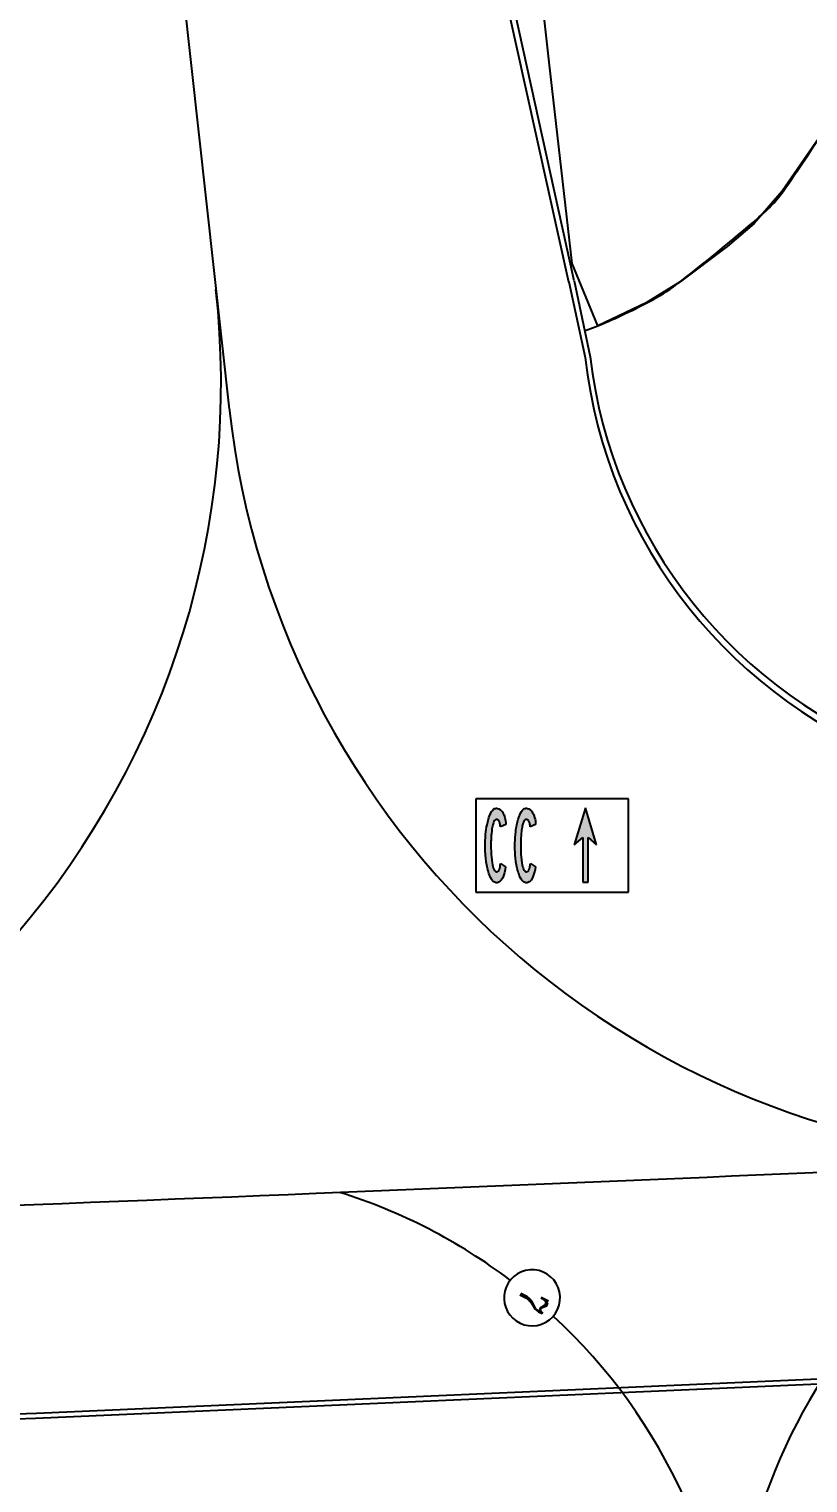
# Model space of a CAD drawing. Extents: x 71210 to 87171, y -11349 to 219.
# Drawn here: x 79305 to 79719, y -5904 to -5130 of the extents above; entities that cross this region are included whole.
import ezdxf

# ---------------------------------------------------------------- set-up
doc = ezdxf.new("R2010")
doc.units = 0
doc.layers.add('建築', color=7, linetype='Continuous')
doc.styles.add('TC_T1', font='romanc.shx', dxfattribs={"width": 0.8, "bigfont": '@chineset.shx'})

msp = doc.modelspace()

# ---------------------------------------------------------------- hatches: boundary and pattern name
at = {"layer": '建築', "ltscale": 1000}
for points in [[(79551.85, -5583.82), (79552.13, -5584.06), (79552.54, -5584.3), (79553.02, -5584.5), (79553.36, -5584.55), (79553.63, -5584.56), (79554, -5584.54), (79554.43, -5584.42), (79554.73, -5584.29), (79555.12, -5584.06), (79555.56, -5583.7), (79556.11, -5583.13), (79556.89, -5581.86), (79557.48, -5580.42), (79557.86, -5579.3), (79558.26, -5577.48), (79558.43, -5576.04), (79555.79, -5574.24), (79555.75, -5574.43), (79555.69, -5574.69), (79555.62, -5575.18), (79555.57, -5575.58), (79555.53, -5575.91), (79555.48, -5576.21), (79555.42, -5576.54), (79555.34, -5576.94), (79555.21, -5577.38), (79555.12, -5577.59), (79554.98, -5577.89), (79554.74, -5578.21), (79554.5, -5578.42), (79554.19, -5578.6), (79553.8, -5578.68), (79553.35, -5578.67), (79552.93, -5578.43), (79552.61, -5578.08), (79552.41, -5577.79), (79552.16, -5577.33), (79551.87, -5576.6), (79551.65, -5575.89), (79551.46, -5575.08), (79551.24, -5573.96), (79551.02, -5572.44), (79550.84, -5570.78), (79550.77, -5569.51), (79550.66, -5567.88), (79550.63, -5565.8), (79550.63, -5563.72), (79550.64, -5562.47), (79550.66, -5561.81), (79550.71, -5560.77), (79550.8, -5559.32), (79550.86, -5558.53), (79551.02, -5557.04), (79551.08, -5556.61), (79551.17, -5555.94), (79551.31, -5555.15), (79551.42, -5554.61), (79551.64, -5553.67), (79551.98, -5552.63), (79552.24, -5552.03), (79552.59, -5551.46), (79553.02, -5551.03), (79553.3, -5550.9), (79553.63, -5550.86), (79554.12, -5550.95), (79554.49, -5551.16), (79554.75, -5551.42), (79555.02, -5551.83), (79555.2, -5552.21), (79555.39, -5552.79), (79555.44, -5553), (79555.54, -5553.45), (79555.61, -5553.9), (79555.67, -5554.37), (79555.74, -5554.85), (79558.52, -5553.59), (79558.54, -5553.22), (79558.52, -5552.63), (79558.41, -5551.61), (79558.25, -5550.7), (79558.01, -5549.74), (79557.62, -5548.58), (79557.35, -5548.02), (79556.96, -5547.27), (79556.7, -5546.85), (79556.29, -5546.3), (79555.75, -5545.77), (79555.42, -5545.49), (79554.85, -5545.16), (79554.18, -5544.94), (79553.65, -5544.86), (79553.32, -5544.88), (79552.99, -5544.94), (79552.57, -5545.11), (79552.02, -5545.46), (79551.48, -5546.02), (79550.98, -5546.67), (79550.52, -5547.49), (79550.12, -5548.33), (79549.84, -5549.02), (79549.54, -5549.88), (79549.3, -5550.62), (79548.89, -5552.07), (79548.55, -5553.64), (79548.33, -5554.79), (79548.11, -5556.16), (79547.95, -5557.51), (79547.8, -5558.79), (79547.66, -5560.57), (79547.58, -5562.04), (79547.54, -5563.35), (79547.53, -5564.03), (79547.53, -5565.31), (79547.55, -5566.69), (79547.62, -5568.23), (79547.66, -5568.99), (79547.74, -5570.07), (79547.86, -5571.37), (79548.1, -5573.39), (79548.4, -5575.23), (79548.79, -5577.05), (79549.1, -5578.29), (79549.31, -5579.01), (79549.54, -5579.71), (79549.8, -5580.45), (79549.99, -5580.91), (79550.36, -5581.72), (79550.88, -5582.63), (79551.22, -5583.13), (79551.6, -5583.58)], [(79571.59, -5554.85), (79571.52, -5554.37), (79571.47, -5553.9), (79571.4, -5553.45), (79571.3, -5553), (79571.25, -5552.79), (79571.06, -5552.21), (79570.88, -5551.83), (79570.61, -5551.42), (79570.35, -5551.16), (79569.97, -5550.95), (79569.56, -5550.87), (79569.42, -5550.86), (79569.16, -5550.9), (79568.88, -5551.03), (79568.45, -5551.46), (79568.1, -5552.03), (79567.84, -5552.63), (79567.5, -5553.67), (79567.28, -5554.61), (79567.17, -5555.15), (79567.03, -5555.94), (79566.93, -5556.61), (79566.88, -5557.04), (79566.71, -5558.53), (79566.66, -5559.32), (79566.56, -5560.77), (79566.52, -5561.81), (79566.5, -5562.47), (79566.48, -5563.72), (79566.48, -5565.8), (79566.52, -5567.88), (79566.62, -5569.51), (79566.7, -5570.78), (79566.88, -5572.44), (79567.1, -5573.96), (79567.32, -5575.08), (79567.51, -5575.89), (79567.73, -5576.6), (79568.02, -5577.33), (79568.27, -5577.79), (79568.47, -5578.08), (79568.7, -5578.33), (79568.88, -5578.49), (79569.11, -5578.62), (79569.32, -5578.67), (79569.52, -5578.68), (79569.79, -5578.65), (79569.9, -5578.63), (79570.06, -5578.58), (79570.17, -5578.53), (79570.28, -5578.46), (79570.41, -5578.38), (79570.53, -5578.28), (79570.65, -5578.14), (79570.78, -5577.97), (79570.87, -5577.81), (79570.98, -5577.59), (79571.05, -5577.42), (79571.09, -5577.29), (79571.16, -5577.04), (79571.22, -5576.83), (79571.28, -5576.54), (79571.34, -5576.21), (79571.38, -5575.91), (79571.43, -5575.58), (79571.48, -5575.18), (79571.55, -5574.69), (79571.6, -5574.43), (79571.65, -5574.24), (79574.28, -5576.04), (79574.12, -5577.48), (79573.72, -5579.3), (79573.33, -5580.42), (79572.75, -5581.86), (79571.96, -5583.13), (79571.42, -5583.7), (79570.98, -5584.06), (79570.59, -5584.29), (79570.28, -5584.42), (79569.85, -5584.54), (79569.49, -5584.56), (79569.22, -5584.55), (79568.87, -5584.5), (79568.4, -5584.3), (79567.99, -5584.06), (79567.71, -5583.82), (79567.46, -5583.58), (79567.08, -5583.13), (79566.73, -5582.63), (79566.22, -5581.72), (79565.85, -5580.91), (79565.66, -5580.45), (79565.4, -5579.71), (79565.17, -5579.01), (79564.96, -5578.29), (79564.64, -5577.05), (79564.26, -5575.23), (79563.96, -5573.39), (79563.72, -5571.37), (79563.6, -5570.07), (79563.52, -5568.99), (79563.48, -5568.23), (79563.41, -5566.69), (79563.38, -5565.31), (79563.38, -5564.03), (79563.4, -5563.35), (79563.44, -5562.04), (79563.51, -5560.57), (79563.66, -5558.79), (79563.8, -5557.51), (79563.96, -5556.16), (79564.19, -5554.79), (79564.41, -5553.64), (79564.75, -5552.07), (79565.15, -5550.62), (79565.39, -5549.88), (79565.69, -5549.02), (79565.98, -5548.33), (79566.38, -5547.49), (79566.84, -5546.67), (79567.33, -5546.02), (79567.88, -5545.46), (79568.42, -5545.11), (79568.85, -5544.94), (79569.18, -5544.88), (79569.51, -5544.86), (79570.04, -5544.94), (79570.71, -5545.16), (79571.28, -5545.49), (79571.6, -5545.77), (79572.14, -5546.3), (79572.56, -5546.85), (79572.82, -5547.27), (79573.21, -5548.02), (79573.47, -5548.58), (79573.86, -5549.74), (79574.11, -5550.7), (79574.27, -5551.61), (79574.38, -5552.63), (79574.39, -5553.22), (79574.38, -5553.59)], [(79600.93, -5584.23), (79602.32, -5584.23), (79602.32, -5560.41), (79606.88, -5564.41), (79600.93, -5544.62), (79594.99, -5564.41), (79599.55, -5560.41), (79599.55, -5584.23)]]:
    msp.add_hatch(color=256, dxfattribs=at).paths.add_polyline_path(points)

# ---------------------------------------------------------------- linework, layer by layer
for p, q in [((79581.84, -5149.16, -12.65), (79555.14, -4906.24, -12.65)), ((79381.26, -5061.39, -12.65), (79411.32, -5332.34, -12.65)), ((79592.05, -5264.7, -12.65), (79552.97, -5087.69, -12.65)), ((79594.97, -5264.05, -12.65), (79555.9, -5087.05, -12.65)), ((79593.93, -5254.89, -12.65), (79581.84, -5149.16, -12.65)), ((79725.16, -5188.07, -12.65), (79705.55, -5216.29, -12.65)), ((79705.55, -5216.29, -12.65), (79690.73, -5233.47, -12.65)), ((79690.73, -5233.47, -12.65), (79676.33, -5245.81, -12.65)), ((79676.33, -5245.81, -12.65), (79651.42, -5264.56, -12.65)), ((79607.51, -5288.09, -12.65), (79593.93, -5254.89, -12.65)), ((79592.04, -5264.69, -12.65), (79600.78, -5304.9, -12.65)), ((79594.97, -5264.05, -12.65), (79603.37, -5304.56, -12.65)), ((79651.42, -5264.56, -12.65), (79633.19, -5275.83, -12.65)), ((79633.19, -5275.83, -12.65), (79607.51, -5288.09, -12.65)), ((79600.39, -5290.63, -12.65), (79607.51, -5288.09, -12.65)), ((79600.39, -5290.63, -12.65), (79600.39, -5290.63, -12.65)), ((79600.39, -5290.63, -12.65), (79600.39, -5290.63, -12.65)), ((79623.81, -5539.96, -12.65), (79542.57, -5539.96, -12.65)), ((79542.57, -5539.96, -12.65), (79542.57, -5589.52, -12.65)), ((79623.81, -5589.52, -12.65), (79623.81, -5539.96, -12.65)), ((79549.3, -5550.62, -12.65), (79549.54, -5549.88, -12.65)), ((79549.54, -5549.88, -12.65), (79549.84, -5549.02, -12.65)), ((79549.84, -5549.02, -12.65), (79550.12, -5548.33, -12.65)), ((79550.12, -5548.33, -12.65), (79550.52, -5547.49, -12.65)), ((79550.52, -5547.49, -12.65), (79550.98, -5546.67, -12.65)), ((79550.98, -5546.67, -12.65), (79551.48, -5546.02, -12.65)), ((79551.48, -5546.02, -12.65), (79552.02, -5545.46, -12.65)), ((79552.02, -5545.46, -12.65), (79552.57, -5545.11, -12.65)), ((79552.57, -5545.11, -12.65), (79552.99, -5544.94, -12.65)), ((79552.99, -5544.94, -12.65), (79553.32, -5544.88, -12.65)), ((79553.32, -5544.88, -12.65), (79553.65, -5544.86, -12.65)), ((79553.65, -5544.86, -12.65), (79554.18, -5544.94, -12.65)), ((79554.18, -5544.94, -12.65), (79554.85, -5545.16, -12.65)), ((79554.85, -5545.16, -12.65), (79555.42, -5545.49, -12.65)), ((79555.42, -5545.49, -12.65), (79555.75, -5545.77, -12.65)), ((79555.75, -5545.77, -12.65), (79556.29, -5546.3, -12.65)), ((79556.29, -5546.3, -12.65), (79556.7, -5546.85, -12.65)), ((79556.7, -5546.85, -12.65), (79556.96, -5547.27, -12.65)), ((79556.96, -5547.27, -12.65), (79557.35, -5548.02, -12.65)), ((79557.35, -5548.02, -12.65), (79557.62, -5548.58, -12.65)), ((79557.62, -5548.58, -12.65), (79558.01, -5549.74, -12.65)), ((79558.01, -5549.74, -12.65), (79558.25, -5550.7, -12.65)), ((79565.15, -5550.62, -12.65), (79565.39, -5549.88, -12.65)), ((79565.39, -5549.88, -12.65), (79565.69, -5549.02, -12.65)), ((79565.69, -5549.02, -12.65), (79565.98, -5548.33, -12.65)), ((79565.98, -5548.33, -12.65), (79566.38, -5547.49, -12.65)), ((79566.38, -5547.49, -12.65), (79566.84, -5546.67, -12.65)), ((79566.84, -5546.67, -12.65), (79567.33, -5546.02, -12.65)), ((79567.33, -5546.02, -12.65), (79567.88, -5545.46, -12.65)), ((79567.88, -5545.46, -12.65), (79568.42, -5545.11, -12.65)), ((79568.42, -5545.11, -12.65), (79568.85, -5544.94, -12.65)), ((79568.85, -5544.94, -12.65), (79569.18, -5544.88, -12.65)), ((79569.18, -5544.88, -12.65), (79569.51, -5544.86, -12.65)), ((79569.51, -5544.86, -12.65), (79570.04, -5544.94, -12.65)), ((79570.04, -5544.94, -12.65), (79570.71, -5545.16, -12.65)), ((79570.71, -5545.16, -12.65), (79571.28, -5545.49, -12.65)), ((79571.28, -5545.49, -12.65), (79571.6, -5545.77, -12.65)), ((79571.6, -5545.77, -12.65), (79572.14, -5546.3, -12.65)), ((79572.14, -5546.3, -12.65), (79572.56, -5546.85, -12.65)), ((79572.56, -5546.85, -12.65), (79572.82, -5547.27, -12.65)), ((79572.82, -5547.27, -12.65), (79573.21, -5548.02, -12.65)), ((79573.21, -5548.02, -12.65), (79573.47, -5548.58, -12.65)), ((79573.47, -5548.58, -12.65), (79573.86, -5549.74, -12.65)), ((79573.86, -5549.74, -12.65), (79574.11, -5550.7, -12.65)), ((79600.93, -5544.62, -12.65), (79594.99, -5564.41, -12.65)), ((79606.88, -5564.41, -12.65), (79600.93, -5544.62, -12.65)), ((79547.8, -5558.79, -12.65), (79547.95, -5557.51, -12.65)), ((79547.95, -5557.51, -12.65), (79548.11, -5556.16, -12.65)), ((79548.11, -5556.16, -12.65), (79548.33, -5554.79, -12.65)), ((79548.33, -5554.79, -12.65), (79548.55, -5553.64, -12.65)), ((79548.55, -5553.64, -12.65), (79548.89, -5552.07, -12.65)), ((79548.89, -5552.07, -12.65), (79549.3, -5550.62, -12.65)), ((79551.02, -5557.04, -12.65), (79550.86, -5558.53, -12.65)), ((79551.08, -5556.61, -12.65), (79551.02, -5557.04, -12.65)), ((79551.17, -5555.94, -12.65), (79551.08, -5556.61, -12.65)), ((79551.31, -5555.15, -12.65), (79551.17, -5555.94, -12.65)), ((79551.42, -5554.61, -12.65), (79551.31, -5555.15, -12.65)), ((79551.64, -5553.67, -12.65), (79551.42, -5554.61, -12.65)), ((79551.98, -5552.63, -12.65), (79551.64, -5553.67, -12.65)), ((79552.24, -5552.03, -12.65), (79551.98, -5552.63, -12.65)), ((79552.59, -5551.46, -12.65), (79552.24, -5552.03, -12.65)), ((79553.02, -5551.03, -12.65), (79552.59, -5551.46, -12.65)), ((79553.3, -5550.9, -12.65), (79553.02, -5551.03, -12.65)), ((79553.56, -5550.86, -12.65), (79553.3, -5550.9, -12.65)), ((79553.7, -5550.87, -12.65), (79553.56, -5550.86, -12.65)), ((79554.12, -5550.95, -12.65), (79553.7, -5550.87, -12.65)), ((79554.49, -5551.16, -12.65), (79554.12, -5550.95, -12.65)), ((79554.75, -5551.42, -12.65), (79554.49, -5551.16, -12.65)), ((79555.02, -5551.83, -12.65), (79554.75, -5551.42, -12.65)), ((79555.2, -5552.21, -12.65), (79555.02, -5551.83, -12.65)), ((79555.39, -5552.79, -12.65), (79555.2, -5552.21, -12.65)), ((79555.44, -5553, -12.65), (79555.39, -5552.79, -12.65)), ((79555.54, -5553.45, -12.65), (79555.44, -5553, -12.65)), ((79555.61, -5553.9, -12.65), (79555.54, -5553.45, -12.65)), ((79555.67, -5554.37, -12.65), (79555.61, -5553.9, -12.65)), ((79555.74, -5554.85, -12.65), (79555.67, -5554.37, -12.65)), ((79558.52, -5553.59, -12.65), (79555.74, -5554.85, -12.65)), ((79558.25, -5550.7, -12.65), (79558.41, -5551.61, -12.65)), ((79558.41, -5551.61, -12.65), (79558.52, -5552.63, -12.65)), ((79558.52, -5552.63, -12.65), (79558.54, -5553.22, -12.65)), ((79558.54, -5553.22, -12.65), (79558.52, -5553.59, -12.65)), ((79563.66, -5558.79, -12.65), (79563.8, -5557.51, -12.65)), ((79563.8, -5557.51, -12.65), (79563.96, -5556.16, -12.65)), ((79563.96, -5556.16, -12.65), (79564.19, -5554.79, -12.65)), ((79564.19, -5554.79, -12.65), (79564.41, -5553.64, -12.65)), ((79564.41, -5553.64, -12.65), (79564.75, -5552.07, -12.65)), ((79564.75, -5552.07, -12.65), (79565.15, -5550.62, -12.65)), ((79566.88, -5557.04, -12.65), (79566.71, -5558.53, -12.65)), ((79566.93, -5556.61, -12.65), (79566.88, -5557.04, -12.65)), ((79567.03, -5555.94, -12.65), (79566.93, -5556.61, -12.65)), ((79567.17, -5555.15, -12.65), (79567.03, -5555.94, -12.65)), ((79567.28, -5554.61, -12.65), (79567.17, -5555.15, -12.65)), ((79567.5, -5553.67, -12.65), (79567.28, -5554.61, -12.65)), ((79567.84, -5552.63, -12.65), (79567.5, -5553.67, -12.65)), ((79568.1, -5552.03, -12.65), (79567.84, -5552.63, -12.65)), ((79568.45, -5551.46, -12.65), (79568.1, -5552.03, -12.65)), ((79568.88, -5551.03, -12.65), (79568.45, -5551.46, -12.65)), ((79569.16, -5550.9, -12.65), (79568.88, -5551.03, -12.65)), ((79569.42, -5550.86, -12.65), (79569.16, -5550.9, -12.65)), ((79569.56, -5550.87, -12.65), (79569.42, -5550.86, -12.65)), ((79569.97, -5550.95, -12.65), (79569.56, -5550.87, -12.65)), ((79570.35, -5551.16, -12.65), (79569.97, -5550.95, -12.65)), ((79570.61, -5551.42, -12.65), (79570.35, -5551.16, -12.65)), ((79570.88, -5551.83, -12.65), (79570.61, -5551.42, -12.65)), ((79571.06, -5552.21, -12.65), (79570.88, -5551.83, -12.65)), ((79571.25, -5552.79, -12.65), (79571.06, -5552.21, -12.65)), ((79571.3, -5553, -12.65), (79571.25, -5552.79, -12.65)), ((79571.4, -5553.45, -12.65), (79571.3, -5553, -12.65)), ((79571.47, -5553.9, -12.65), (79571.4, -5553.45, -12.65)), ((79571.52, -5554.37, -12.65), (79571.47, -5553.9, -12.65)), ((79571.59, -5554.85, -12.65), (79571.52, -5554.37, -12.65)), ((79574.38, -5553.59, -12.65), (79571.59, -5554.85, -12.65)), ((79574.11, -5550.7, -12.65), (79574.27, -5551.61, -12.65)), ((79574.27, -5551.61, -12.65), (79574.38, -5552.63, -12.65)), ((79574.38, -5552.63, -12.65), (79574.39, -5553.22, -12.65)), ((79574.39, -5553.22, -12.65), (79574.38, -5553.59, -12.65)), ((79547.53, -5564.03, -12.65), (79547.54, -5563.35, -12.65)), ((79547.53, -5565.31, -12.65), (79547.53, -5564.03, -12.65)), ((79547.55, -5566.69, -12.65), (79547.53, -5565.31, -12.65)), ((79547.54, -5563.35, -12.65), (79547.58, -5562.04, -12.65)), ((79547.58, -5562.04, -12.65), (79547.66, -5560.57, -12.65)), ((79547.66, -5560.57, -12.65), (79547.8, -5558.79, -12.65)), ((79550.64, -5562.47, -12.65), (79550.63, -5563.72, -12.65)), ((79550.63, -5563.72, -12.65), (79550.63, -5565.8, -12.65)), ((79550.66, -5561.81, -12.65), (79550.64, -5562.47, -12.65)), ((79550.71, -5560.77, -12.65), (79550.66, -5561.81, -12.65)), ((79550.8, -5559.32, -12.65), (79550.71, -5560.77, -12.65)), ((79550.86, -5558.53, -12.65), (79550.8, -5559.32, -12.65)), ((79563.38, -5564.03, -12.65), (79563.4, -5563.35, -12.65)), ((79563.38, -5565.31, -12.65), (79563.38, -5564.03, -12.65)), ((79563.41, -5566.69, -12.65), (79563.38, -5565.31, -12.65)), ((79563.4, -5563.35, -12.65), (79563.44, -5562.04, -12.65)), ((79563.44, -5562.04, -12.65), (79563.51, -5560.57, -12.65)), ((79563.51, -5560.57, -12.65), (79563.66, -5558.79, -12.65)), ((79566.5, -5562.47, -12.65), (79566.48, -5563.72, -12.65)), ((79566.48, -5563.72, -12.65), (79566.48, -5565.8, -12.65)), ((79566.52, -5561.81, -12.65), (79566.5, -5562.47, -12.65)), ((79566.56, -5560.77, -12.65), (79566.52, -5561.81, -12.65)), ((79566.66, -5559.32, -12.65), (79566.56, -5560.77, -12.65)), ((79566.71, -5558.53, -12.65), (79566.66, -5559.32, -12.65)), ((79594.99, -5564.41, -12.65), (79599.55, -5560.41, -12.65)), ((79599.55, -5560.41, -12.65), (79599.55, -5584.23, -12.65)), ((79602.32, -5584.23, -12.65), (79602.32, -5560.41, -12.65)), ((79602.32, -5560.41, -12.65), (79606.88, -5564.41, -12.65)), ((79547.62, -5568.23, -12.65), (79547.55, -5566.69, -12.65)), ((79547.66, -5568.99, -12.65), (79547.62, -5568.23, -12.65)), ((79547.74, -5570.07, -12.65), (79547.66, -5568.99, -12.65)), ((79547.86, -5571.37, -12.65), (79547.74, -5570.07, -12.65)), ((79548.1, -5573.39, -12.65), (79547.86, -5571.37, -12.65)), ((79548.4, -5575.23, -12.65), (79548.1, -5573.39, -12.65)), ((79550.63, -5565.8, -12.65), (79550.66, -5567.88, -12.65)), ((79550.66, -5567.88, -12.65), (79550.77, -5569.51, -12.65)), ((79550.77, -5569.51, -12.65), (79550.84, -5570.78, -12.65)), ((79550.84, -5570.78, -12.65), (79551.02, -5572.44, -12.65)), ((79551.02, -5572.44, -12.65), (79551.24, -5573.96, -12.65)), ((79563.48, -5568.23, -12.65), (79563.41, -5566.69, -12.65)), ((79563.52, -5568.99, -12.65), (79563.48, -5568.23, -12.65)), ((79563.6, -5570.07, -12.65), (79563.52, -5568.99, -12.65)), ((79563.72, -5571.37, -12.65), (79563.6, -5570.07, -12.65)), ((79563.96, -5573.39, -12.65), (79563.72, -5571.37, -12.65)), ((79564.26, -5575.23, -12.65), (79563.96, -5573.39, -12.65)), ((79566.48, -5565.8, -12.65), (79566.52, -5567.88, -12.65)), ((79566.52, -5567.88, -12.65), (79566.62, -5569.51, -12.65)), ((79566.62, -5569.51, -12.65), (79566.7, -5570.78, -12.65)), ((79566.7, -5570.78, -12.65), (79566.88, -5572.44, -12.65)), ((79566.88, -5572.44, -12.65), (79567.1, -5573.96, -12.65)), ((79548.79, -5577.05, -12.65), (79548.4, -5575.23, -12.65)), ((79549.1, -5578.29, -12.65), (79548.79, -5577.05, -12.65)), ((79549.31, -5579.01, -12.65), (79549.1, -5578.29, -12.65)), ((79549.54, -5579.71, -12.65), (79549.31, -5579.01, -12.65)), ((79549.8, -5580.45, -12.65), (79549.54, -5579.71, -12.65)), ((79549.99, -5580.91, -12.65), (79549.8, -5580.45, -12.65)), ((79550.36, -5581.72, -12.65), (79549.99, -5580.91, -12.65)), ((79551.24, -5573.96, -12.65), (79551.46, -5575.08, -12.65)), ((79551.46, -5575.08, -12.65), (79551.65, -5575.89, -12.65)), ((79551.65, -5575.89, -12.65), (79551.87, -5576.6, -12.65)), ((79551.87, -5576.6, -12.65), (79552.16, -5577.33, -12.65)), ((79552.16, -5577.33, -12.65), (79552.41, -5577.79, -12.65)), ((79552.41, -5577.79, -12.65), (79552.61, -5578.08, -12.65)), ((79552.61, -5578.08, -12.65), (79552.84, -5578.33, -12.65)), ((79552.84, -5578.33, -12.65), (79553.02, -5578.49, -12.65)), ((79553.02, -5578.49, -12.65), (79553.26, -5578.62, -12.65)), ((79553.26, -5578.62, -12.65), (79553.46, -5578.67, -12.65)), ((79553.46, -5578.67, -12.65), (79553.67, -5578.68, -12.65)), ((79553.67, -5578.68, -12.65), (79553.94, -5578.65, -12.65)), ((79553.94, -5578.65, -12.65), (79554.04, -5578.63, -12.65)), ((79554.04, -5578.63, -12.65), (79554.2, -5578.58, -12.65)), ((79554.2, -5578.58, -12.65), (79554.31, -5578.53, -12.65)), ((79554.31, -5578.53, -12.65), (79554.43, -5578.46, -12.65)), ((79554.43, -5578.46, -12.65), (79554.56, -5578.38, -12.65)), ((79554.56, -5578.38, -12.65), (79554.67, -5578.28, -12.65)), ((79554.67, -5578.28, -12.65), (79554.79, -5578.14, -12.65)), ((79554.79, -5578.14, -12.65), (79554.92, -5577.97, -12.65)), ((79554.92, -5577.97, -12.65), (79555.02, -5577.81, -12.65)), ((79555.02, -5577.81, -12.65), (79555.12, -5577.59, -12.65)), ((79555.12, -5577.59, -12.65), (79555.19, -5577.42, -12.65)), ((79555.19, -5577.42, -12.65), (79555.23, -5577.29, -12.65)), ((79555.23, -5577.29, -12.65), (79555.31, -5577.04, -12.65)), ((79555.31, -5577.04, -12.65), (79555.36, -5576.83, -12.65)), ((79555.36, -5576.83, -12.65), (79555.42, -5576.54, -12.65)), ((79555.42, -5576.54, -12.65), (79555.48, -5576.21, -12.65)), ((79555.48, -5576.21, -12.65), (79555.53, -5575.91, -12.65)), ((79555.53, -5575.91, -12.65), (79555.57, -5575.58, -12.65)), ((79555.57, -5575.58, -12.65), (79555.62, -5575.18, -12.65)), ((79555.62, -5575.18, -12.65), (79555.69, -5574.69, -12.65)), ((79555.69, -5574.69, -12.65), (79555.75, -5574.43, -12.65)), ((79555.75, -5574.43, -12.65), (79555.79, -5574.24, -12.65)), ((79555.79, -5574.24, -12.65), (79558.43, -5576.04, -12.65)), ((79557.48, -5580.42, -12.65), (79556.89, -5581.86, -12.65)), ((79557.86, -5579.3, -12.65), (79557.48, -5580.42, -12.65)), ((79558.26, -5577.48, -12.65), (79557.86, -5579.3, -12.65)), ((79558.43, -5576.04, -12.65), (79558.26, -5577.48, -12.65)), ((79564.64, -5577.05, -12.65), (79564.26, -5575.23, -12.65)), ((79564.96, -5578.29, -12.65), (79564.64, -5577.05, -12.65)), ((79565.17, -5579.01, -12.65), (79564.96, -5578.29, -12.65)), ((79565.4, -5579.71, -12.65), (79565.17, -5579.01, -12.65)), ((79565.66, -5580.45, -12.65), (79565.4, -5579.71, -12.65)), ((79565.85, -5580.91, -12.65), (79565.66, -5580.45, -12.65)), ((79566.22, -5581.72, -12.65), (79565.85, -5580.91, -12.65)), ((79567.1, -5573.96, -12.65), (79567.32, -5575.08, -12.65)), ((79567.32, -5575.08, -12.65), (79567.51, -5575.89, -12.65)), ((79567.51, -5575.89, -12.65), (79567.73, -5576.6, -12.65)), ((79567.73, -5576.6, -12.65), (79568.02, -5577.33, -12.65)), ((79568.02, -5577.33, -12.65), (79568.27, -5577.79, -12.65)), ((79568.27, -5577.79, -12.65), (79568.47, -5578.08, -12.65)), ((79568.47, -5578.08, -12.65), (79568.7, -5578.33, -12.65)), ((79568.7, -5578.33, -12.65), (79568.88, -5578.49, -12.65)), ((79568.88, -5578.49, -12.65), (79569.11, -5578.62, -12.65)), ((79569.11, -5578.62, -12.65), (79569.32, -5578.67, -12.65)), ((79569.32, -5578.67, -12.65), (79569.52, -5578.68, -12.65)), ((79569.52, -5578.68, -12.65), (79569.79, -5578.65, -12.65)), ((79569.79, -5578.65, -12.65), (79569.9, -5578.63, -12.65)), ((79569.9, -5578.63, -12.65), (79570.06, -5578.58, -12.65)), ((79570.06, -5578.58, -12.65), (79570.17, -5578.53, -12.65)), ((79570.17, -5578.53, -12.65), (79570.28, -5578.46, -12.65)), ((79570.28, -5578.46, -12.65), (79570.41, -5578.38, -12.65)), ((79570.41, -5578.38, -12.65), (79570.53, -5578.28, -12.65)), ((79570.53, -5578.28, -12.65), (79570.65, -5578.14, -12.65)), ((79570.65, -5578.14, -12.65), (79570.78, -5577.97, -12.65)), ((79570.78, -5577.97, -12.65), (79570.87, -5577.81, -12.65)), ((79570.87, -5577.81, -12.65), (79570.98, -5577.59, -12.65)), ((79570.98, -5577.59, -12.65), (79571.05, -5577.42, -12.65)), ((79571.05, -5577.42, -12.65), (79571.09, -5577.29, -12.65)), ((79571.09, -5577.29, -12.65), (79571.16, -5577.04, -12.65)), ((79571.16, -5577.04, -12.65), (79571.22, -5576.83, -12.65)), ((79571.22, -5576.83, -12.65), (79571.28, -5576.54, -12.65)), ((79571.28, -5576.54, -12.65), (79571.34, -5576.21, -12.65)), ((79571.34, -5576.21, -12.65), (79571.38, -5575.91, -12.65)), ((79571.38, -5575.91, -12.65), (79571.43, -5575.58, -12.65)), ((79571.43, -5575.58, -12.65), (79571.48, -5575.18, -12.65)), ((79571.48, -5575.18, -12.65), (79571.55, -5574.69, -12.65)), ((79571.55, -5574.69, -12.65), (79571.6, -5574.43, -12.65)), ((79571.6, -5574.43, -12.65), (79571.65, -5574.24, -12.65)), ((79571.65, -5574.24, -12.65), (79574.28, -5576.04, -12.65)), ((79573.33, -5580.42, -12.65), (79572.75, -5581.86, -12.65)), ((79573.72, -5579.3, -12.65), (79573.33, -5580.42, -12.65)), ((79574.12, -5577.48, -12.65), (79573.72, -5579.3, -12.65)), ((79574.28, -5576.04, -12.65), (79574.12, -5577.48, -12.65)), ((79550.88, -5582.63, -12.65), (79550.36, -5581.72, -12.65)), ((79551.22, -5583.13, -12.65), (79550.88, -5582.63, -12.65)), ((79551.6, -5583.58, -12.65), (79551.22, -5583.13, -12.65)), ((79551.85, -5583.82, -12.65), (79551.6, -5583.58, -12.65)), ((79552.13, -5584.06, -12.65), (79551.85, -5583.82, -12.65)), ((79552.54, -5584.3, -12.65), (79552.13, -5584.06, -12.65)), ((79553.02, -5584.5, -12.65), (79552.54, -5584.3, -12.65)), ((79553.36, -5584.55, -12.65), (79553.02, -5584.5, -12.65)), ((79553.63, -5584.56, -12.65), (79553.36, -5584.55, -12.65)), ((79554, -5584.54, -12.65), (79553.63, -5584.56, -12.65)), ((79554.43, -5584.42, -12.65), (79554, -5584.54, -12.65)), ((79554.73, -5584.29, -12.65), (79554.43, -5584.42, -12.65)), ((79555.12, -5584.06, -12.65), (79554.73, -5584.29, -12.65)), ((79555.56, -5583.7, -12.65), (79555.12, -5584.06, -12.65)), ((79556.11, -5583.13, -12.65), (79555.56, -5583.7, -12.65)), ((79556.89, -5581.86, -12.65), (79556.11, -5583.13, -12.65)), ((79566.73, -5582.63, -12.65), (79566.22, -5581.72, -12.65)), ((79567.08, -5583.13, -12.65), (79566.73, -5582.63, -12.65)), ((79567.46, -5583.58, -12.65), (79567.08, -5583.13, -12.65)), ((79567.71, -5583.82, -12.65), (79567.46, -5583.58, -12.65)), ((79567.99, -5584.06, -12.65), (79567.71, -5583.82, -12.65)), ((79568.4, -5584.3, -12.65), (79567.99, -5584.06, -12.65)), ((79568.87, -5584.5, -12.65), (79568.4, -5584.3, -12.65)), ((79569.22, -5584.55, -12.65), (79568.87, -5584.5, -12.65)), ((79569.49, -5584.56, -12.65), (79569.22, -5584.55, -12.65)), ((79569.85, -5584.54, -12.65), (79569.49, -5584.56, -12.65)), ((79570.28, -5584.42, -12.65), (79569.85, -5584.54, -12.65)), ((79570.59, -5584.29, -12.65), (79570.28, -5584.42, -12.65)), ((79570.98, -5584.06, -12.65), (79570.59, -5584.29, -12.65)), ((79571.42, -5583.7, -12.65), (79570.98, -5584.06, -12.65)), ((79571.96, -5583.13, -12.65), (79571.42, -5583.7, -12.65)), ((79572.75, -5581.86, -12.65), (79571.96, -5583.13, -12.65)), ((79599.55, -5584.23, -12.65), (79600.93, -5584.23, -12.65)), ((79600.93, -5584.23, -12.65), (79602.32, -5584.23, -12.65)), ((79542.57, -5589.52, -12.65), (79623.81, -5589.52, -12.65)), ((79308.29, -5869.6, 32.2), (79913.21, -5843.01, 32.2)), ((79308.7, -5866.93, -12.65), (79913.62, -5840.34, -12.65)), ((78554.57, -5891.91, -12.65), (79308.7, -5866.93, -12.65)), ((78554.57, -5895.03, -12.65), (79308.29, -5869.6, -12.65))]:
    msp.add_line(p, q, dxfattribs=at)
for centre, radius, start, end in [((79415.65, -4996.41, -12.65), 364.04, 326.15413, 328.23312), ((78951.38, -4685.07, -12.65), 923.04, 324.84856, 326.15413), ((79653.23, -5179.28, -12.65), 64.65, 311.31695, 324.84856), ((79083.75, -4531.44, -12.65), 927.21, 307.75154, 311.31695), ((78957, -5318.28, -12.65), 450, 272.14451, 6.33073), ((79585.83, -5179.85, -12.65), 107.14, 298.18378, 307.75154), ((79473.71, -4970.61, -12.65), 344.53, 292.85266, 298.18378), ((79861.08, -5275.23, -12.65), 261.99, 186.50422, 250.5142), ((79861.7, -5273.53, -12.65), 260.18, 186.84827, 250.25633), ((79858.53, -5282.26, -12.65), 450, 186.33073, 272.60914), ((76231.91, 74185.03, -12.65), 80000, 272.3108941, 272.6091438), ((76231.99, 74185.03, -12.65), 80000, 271.9661393, 272.3108368), ((79380.13, -6035.58, -12.65), 300, 52.95023, 72.53559), ((79572.5, -5805.54, -12.65), 14.94, 226.46844, 157.62325), ((79572.5, -5805.54, -12.65), 14.94, 157.62325, 226.46844), ((79380.13, -6035.58, -12.65), 300, 1.50669, 47.24053), ((79979.68, -6010.62, -12.65), 300, 139.36135, 181.50669)]:
    msp.add_arc(centre, radius, start, end, dxfattribs=at)

# ---------------------------------------------------------------- texts
at = {"layer": '建築', "ltscale": 1000, "style": 'TC_T1', "width": 0.8}
msp.add_text('7', height=15, rotation=243.23175, dxfattribs=at).set_placement((79568.57, -5799.36, -12.65))

doc.saveas('drawing.dxf')
